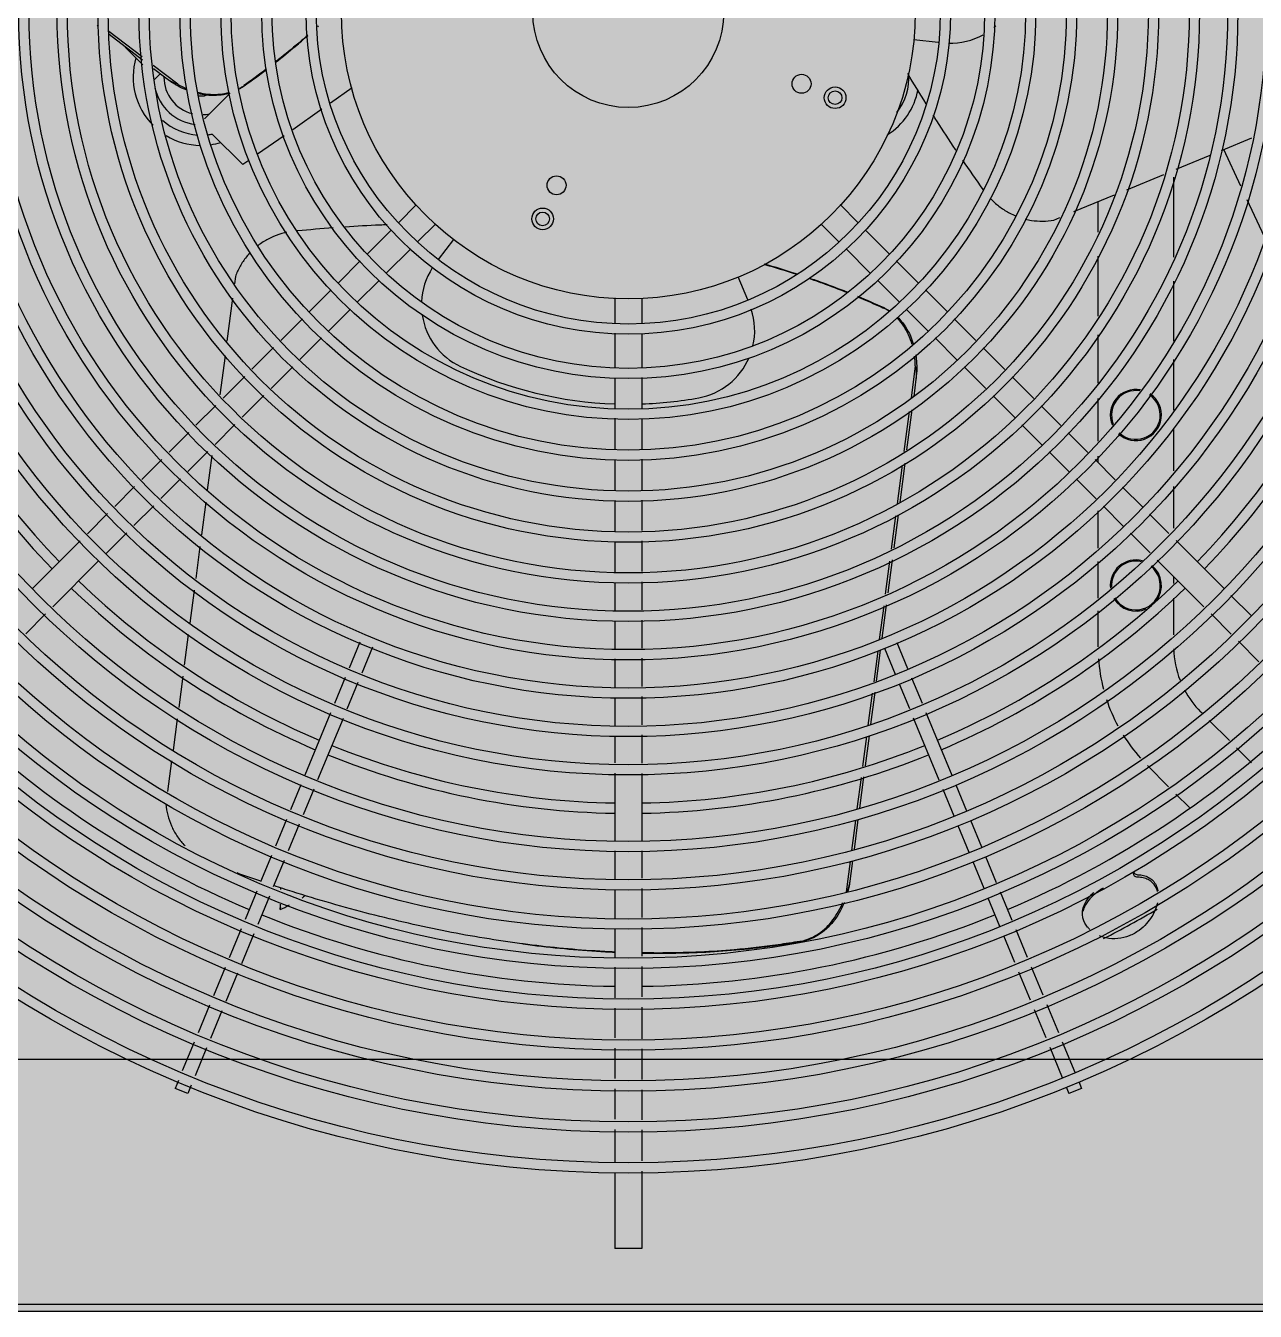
# Model space of a CAD drawing. Extents: x 100 to 738, y -85 to 470.
# Drawn here: x 616.266 to 616.5608, y 457.169 to 457.4772 of the extents above; entities that cross this region are included whole.
import ezdxf

# ---------------------------------------------------------------- set-up
doc = ezdxf.new("R2010")
doc.units = 0
doc.layers.get('0').update_dxf_attribs({"linetype": 'CONTINUOUS'})
for name, color, linetype in [('A-CONSTRUIR', 12, 'CONTINUOUS'), ('ARC-SPLIT-02', 2, 'CONTINUOUS'), ('ARC_EQUIPAMENTO', 2, 'CONTINUOUS')]:
    doc.layers.add(name, color=color, linetype=linetype)

# ---------------------------------------------------------------- blocks, each defined once
blk = doc.blocks.new('COND-CC-36-PB')
at = {"transparency": 16777216}
h = blk.add_hatch(color=254, dxfattribs=at)
h.dxf.hatch_style = 1
edge = h.paths.add_edge_path()
edge.add_arc((112.9597635950512, 33.97088939326711), 0.1001375328083185, 0, 90.00000000000406)
edge.add_line((112.9597635950511, 34.07102692607543), (112.5880386606677, 34.07102692607566))
edge.add_arc((112.5880386606677, 33.97088939326724), 0.1001375328084109, 90.00000000001627, 180.0000000000162)
edge.add_line((112.4879011278593, 33.97088939326721), (112.4879011278592, 33.54865978920422))
edge.add_arc((112.495760497938, 33.54865978920422), 0.0078593700787479, 179.9999999999482, 224.999999999933)
edge.add_line((112.4902030840595, 33.54310237532568), (112.5319765771103, 33.50132888227515))
edge.add_arc((112.5375339909889, 33.50688629615359), 0.0078593700787139, 224.9999999991942, 269.9999999991712)
edge.add_line((112.5375339909888, 33.49902692607488), (112.9597635950511, 33.49902692607543))
edge.add_arc((112.9597635950512, 33.59916445888376), 0.1001375328083256, 269.999999999935, 359.999999999939)
edge.add_line((113.0599011278595, 33.59916445888365), (113.0599011278595, 33.97088939326721))
at = {"color": 8, "transparency": 16777216}
for p, q in [((112.641389029736, 33.91332982724995), (112.6370406491454, 33.91767820783988)), ((112.6574697119781, 33.90566753890588), (112.6470440328905, 33.91609321799343)), ((112.6530552498046, 33.90166360718077), (112.642978626425, 33.91174023056097)), ((112.6634749353964, 33.89966231548772), (112.6590604683088, 33.90407678257496)), ((112.7707122419397, 33.90165870836372), (112.7709247761533, 33.90193568834372)), ((112.6592657384474, 33.89545311853864), (112.6546497264826, 33.90006913050342)), ((112.6694324478577, 33.89370480302592), (112.6650636053861, 33.89807364549804)), ((112.7632772136786, 33.89196919088578), (112.7689216266332, 33.89932513306366)), ((112.7640054803282, 33.89204405896788), (112.7696498932829, 33.89940000114509)), ((112.7622881728868, 33.8918675144095), (112.766203632095, 33.89578297361804)), ((112.6652232509086, 33.88949560607684), (112.660854408437, 33.89386444854828)), ((112.6754112300668, 33.88772602081717), (112.6710211178474, 33.89211613303625)), ((112.75799593796, 33.88421227087415), (112.7621240093431, 33.8895920782417)), ((112.7603013689985, 33.88809099459337), (112.7588953652482, 33.88949699834327)), ((112.7593157427648, 33.88680650147774), (112.7613957426935, 33.88951721016027)), ((112.6090212445852, 33.88555237843704), (112.6022668728118, 33.88644160835099)), ((112.6711301588387, 33.88358869814659), (112.6668119208985, 33.88790693608717)), ((112.6813474727806, 33.88178977810301), (112.6770001316468, 33.88613711923664)), ((112.5357976130789, 33.88202818212302), (112.5369462719988, 33.88480129006552)), ((112.538699196294, 33.88407576478837), (112.5369464698965, 33.8848017678335)), ((112.5471015937985, 33.88059537778583), (112.5407761044569, 33.88321548125948)), ((112.6182662617298, 33.88433524883966), (112.6114051405054, 33.88523853258502)), ((112.6276844938172, 33.88309531506247), (112.6207824903584, 33.88400398105668)), ((112.537644906431, 33.88126244842295), (112.535797415181, 33.88202770435505)), ((112.5458577742302, 33.87786056719505), (112.5397218145939, 33.88040216489406)), ((112.636884926089, 33.88188405517514), (112.6301379424231, 33.8827723124258)), ((112.6466495164756, 33.88059852246257), (112.6393383746948, 33.88156105253847)), ((112.6771382758315, 33.87758058115394), (112.6727190604187, 33.88199979656675)), ((112.5552731044331, 33.87721062725582), (112.5491785019614, 33.87973509425695)), ((112.6562634300771, 33.87933282672557), (112.6492132267693, 33.88026100359928)), ((112.6660278317848, 33.87804731885301), (112.658827140371, 33.87899530786228)), ((112.6762581646569, 33.8767004699795), (112.6686171079372, 33.87770643418068)), ((112.6873049852421, 33.8758322656419), (112.6829361427703, 33.88020110811333)), ((112.7559980722028, 33.87275491092051), (112.7504019099696, 33.8783510731534)), ((112.5539818332968, 33.87449547174819), (112.5479346823933, 33.87700028366616)), ((112.5635867976651, 33.87376698276572), (112.5573515277412, 33.87634971613313)), ((112.6830957882928, 33.87162306869282), (112.6787269458212, 33.87599191116426)), ((112.6982432626923, 33.8738060769133), (112.689594736559, 33.87494467697951)), ((112.7403092643424, 33.86988860586509), (112.7470300893405, 33.87660943086316)), ((112.5622955265288, 33.8710518272581), (112.5560602566047, 33.8736345606255)), ((112.5720419748703, 33.87026473369505), (112.5656652209733, 33.87290607164303)), ((112.6936596652008, 33.8694775856832), (112.6888936552318, 33.87424359565223)), ((112.7109162226311, 33.87213765008567), (112.701411502677, 33.87338897020657)), ((112.5709402887656, 33.867471049496), (112.5643739498368, 33.8701909161354)), ((112.5803459747078, 33.86682510434074), (112.5741179748296, 33.86940482635664)), ((112.6894504682517, 33.86526838873412), (112.6846844582827, 33.87003439870315)), ((112.7156848079633, 33.87150985391693), (112.7140844626159, 33.87172054337894)), ((112.7412428205811, 33.86855534938359), (112.7403092643424, 33.86988860586509)), ((112.5792442886031, 33.86403142014101), (112.5730162887251, 33.86661114215691)), ((112.7000143451597, 33.86312290572381), (112.6952483351904, 33.86788891569352)), ((112.7466742031522, 33.86079853119113), (112.7425932179214, 33.86662678211383)), ((112.5881988408446, 33.86357234068285), (112.5824219746673, 33.86596519700165)), ((112.6958051482106, 33.85891370877542), (112.6910391382414, 33.86367971874444)), ((112.5763591593813, 33.86168147454392), (112.5765526134526, 33.86165091369101)), ((112.5765525423051, 33.86168147454392), (112.5763591593813, 33.86168147454392)), ((112.5768701218364, 33.86161752597059), (112.5765525423051, 33.86165014574475)), ((112.581157488966, 33.86159385520887), (112.5806981411312, 33.86159385520887)), ((112.5871445509818, 33.86075902431743), (112.5813202885626, 33.8631715128026)), ((112.596160322136, 33.86027458715578), (112.5902757490077, 33.86271205715396)), ((112.7063690251185, 33.85676822576511), (112.7016030151493, 33.86153423573413)), ((112.5951060322732, 33.85746127079036), (112.5892214591447, 33.85989874078854)), ((112.603800633808, 33.85710986644022), (112.5982372302991, 33.85941430362689)), ((112.7524961317501, 33.85248395546867), (112.7480050047177, 33.85889794958798)), ((112.6027937955134, 33.85427689499164), (112.5971829404361, 33.85660098726147)), ((112.619620303822, 33.85055714456829), (112.6058790571162, 33.85624895531753)), ((112.7021598281694, 33.85255902881603), (112.6973938182002, 33.85732503878506)), ((112.7127197938407, 33.8504174570428), (112.7079576951082, 33.85517955577544)), ((112.6183764842539, 33.84782233397751), (112.6048722188215, 33.85341598386895)), ((112.6274019737875, 33.84733387133075), (112.6216972119851, 33.84969686103941)), ((112.7085105968916, 33.84620826009372), (112.7037484981591, 33.85097035882636)), ((112.7571852924649, 33.84578713994023), (112.7538465290903, 33.85055538819891)), ((112.626300287683, 33.8445401871317), (112.6204533924169, 33.84696205044863)), ((112.6351869736353, 33.84410921881071), (112.629477973747, 33.84647396399167)), ((112.7191060235197, 33.84403122736426), (112.7143121760408, 33.84882507484262)), ((112.6340852875307, 33.84131553461166), (112.6283762876423, 33.84368027979262)), ((112.7148249522916, 33.83989390469369), (112.7101029790918, 33.84461587789355)), ((112.7259896455087, 33.83714760537475), (112.7206949250997, 33.84244232578374)), ((112.7217804485596, 33.83293840842635), (112.7164138538718, 33.83830500311385)), ((112.7314227345062, 33.83171451637732), (112.7275820277089, 33.83555522317458)), ((112.7272907734421, 33.82742808354355), (112.7233728307598, 33.83134602622551)), ((112.71942994551, 33.82682413435896), (112.7238578123858, 33.8234265126061)), ((112.5184110891917, 33.78800327778104), (112.501708197113, 33.78800327778104)), ((112.501708197113, 33.78205159958326), (112.501708197113, 33.78800225256692)), ((112.5279003957066, 33.78800327778104), (112.5206607583691, 33.78800327778104)), ((112.5368357228734, 33.78800327778104), (112.5301474418704, 33.78800327778104)), ((112.5458278396589, 33.78800327778104), (112.5390837520698, 33.78800327778104)), ((112.5546166059922, 33.78800327778104), (112.5480758688551, 33.78800327778104)), ((112.5636087227775, 33.78800327778104), (112.5568646351886, 33.78800327778104)), ((112.5720282045885, 33.78800327778104), (112.5658567519739, 33.78800327778104)), ((112.5806519364354, 33.78800327778104), (112.5742778737659, 33.78800327778104)), ((112.5892556345286, 33.78800327778104), (112.582901605613, 33.78800327778104)), ((112.6063597575948, 33.78800327778104), (112.5915076030327, 33.78800327778104)), ((112.6145640512274, 33.78800327778104), (112.6086068037586, 33.78800327778104)), ((112.6229941607137, 33.78800327778104), (112.6168120804238, 33.78800327778104)), ((112.631537381358, 33.78800327778104), (112.62524218991, 33.78800327778104)), ((112.639854379686, 33.78800327778104), (112.633784427522, 33.78800327778104)), ((112.6482844891721, 33.78800327778104), (112.6421024088824, 33.78800327778104)), ((112.6572766059576, 33.78800327778104), (112.6505325183687, 33.78800327778104)), ((112.6662687227429, 33.78800327778104), (112.6595246351538, 33.78800327778104)), ((112.6752608395282, 33.78800327778104), (112.6685167519392, 33.78800327778104)), ((112.6844563067654, 33.78800327778104), (112.6775088687243, 33.78800327778104)), ((112.6933311508643, 33.78800327778104), (112.6867043359615, 33.78800327778104)), ((112.7031898834013, 33.78800327778104), (112.6955781970282, 33.78800327778104)), ((112.7109604842015, 33.78800327778104), (112.7054379125975, 33.78800327778104)), ((112.518716263237, 33.78205057436915), (112.501708197113, 33.78205057436915)), ((112.5277987501266, 33.78205057436915), (112.5209659324146, 33.78205057436915)), ((112.5366323724217, 33.78205057436915), (112.5300457962904, 33.78205057436915)), ((112.5456244892069, 33.78205057436915), (112.538880401618, 33.78205057436915)), ((112.5548199564442, 33.78205057436915), (112.5478725184031, 33.78205057436915)), ((112.5638120732294, 33.78205057436915), (112.5570679856403, 33.78205057436915)), ((112.5723333786339, 33.78205057436915), (112.5660601024256, 33.78205057436915)), ((112.580957110481, 33.78205057436915), (112.5745830478114, 33.78205057436915)), ((112.5892556345286, 33.78205057436915), (112.5832067796584, 33.78205057436915)), ((112.6062581120147, 33.78205057436915), (112.5915076030327, 33.78205057436915)), ((112.6147674016793, 33.78205057436915), (112.6085051581785, 33.78205057436915)), ((112.6231975111656, 33.78205057436915), (112.6170154308757, 33.78205057436915)), ((112.6316390269383, 33.78205057436915), (112.6254455403618, 33.78205057436915)), ((112.640057730138, 33.78205057436915), (112.6338860731021, 33.78205057436915)), ((112.6484878396241, 33.78205057436915), (112.6423057593342, 33.78205057436915)), ((112.6574799564094, 33.78205057436915), (112.6507358688204, 33.78205057436915)), ((112.6664720731946, 33.78205057436915), (112.6597279856057, 33.78205057436915)), ((112.6754641899799, 33.78205057436915), (112.668720102391, 33.78205057436915)), ((112.6842529563134, 33.78205057436915), (112.6777122191763, 33.78205057436915)), ((112.6934327964445, 33.78205057436915), (112.6865009855098, 33.78205057436915)), ((112.7030624773069, 33.78205057436915), (112.6956798426083, 33.78205057436915)), ((112.7108512561653, 33.78205057436915), (112.705321036951, 33.78205057436915)), ((112.7156904603986, 33.76091527813848), (112.7105831290977, 33.75879975224555)), ((112.7272135375571, 33.74254853272193), (112.7233420946988, 33.73867708986384)), ((112.5868813852767, 33.73622219761792), (112.580235450649, 33.73709715151063)), ((112.5870453127357, 33.73566514669949), (112.5825788667754, 33.73625316546556)), ((112.7217534247091, 33.73708841987416), (112.7164356977525, 33.73177069291756)), ((112.7314999703912, 33.73841657165824), (112.7275512916479, 33.73446789291477)), ((112.5959519612913, 33.73502803363102), (112.589337058533, 33.73589890210078)), ((112.5961516085395, 33.73446628011342), (112.5895254696698, 33.73533862784491)), ((112.6053923816876, 33.73378517870778), (112.5984533927343, 33.73469871393415)), ((112.6055376054109, 33.73323059018318), (112.5986530399825, 33.73413696041654)), ((112.6144126113433, 33.73259764294476), (112.6077977762623, 33.73346850250436)), ((112.6145578350667, 33.73204305442014), (112.6079429999857, 33.73291391397974)), ((112.6239752121853, 33.73133870266018), (112.6168180059182, 33.73228096674133)), ((112.6241525735294, 33.73077988313737), (112.6170409649231, 33.73171614417232)), ((112.6332000333231, 33.73012423191823), (112.6264351644887, 33.73101484379571)), ((112.6333843155869, 33.72956450123887), (112.6266125258327, 33.7304560242729)), ((112.7259626216582, 33.73287922292508), (112.7207022761285, 33.72761887739526)), ((112.6338279287125, 33.7286317160261), (112.6281122646155, 33.72626421043955)), ((112.6431494965588, 33.72881436023321), (112.6357666744195, 33.72978632720741)), ((112.6434085444782, 33.7282447864685), (112.6360383419077, 33.72921509204481)), ((112.653017845504, 33.72751516744741), (112.645774869558, 33.72846872332062)), ((112.6532895129924, 33.72694393228549), (112.6460339174773, 33.72789914955659)), ((112.7148412210747, 33.73017621623953), (112.7101031781178, 33.72543817328253)), ((112.6260338413076, 33.72540329931684), (112.6205898688815, 33.72314833210488)), ((112.635119199849, 33.72591656051848), (112.629403535752, 33.72354905493124)), ((112.6629704442067, 33.72620488297072), (112.6556718718248, 33.72716575825403)), ((112.663242111695, 33.72563364780881), (112.6559435393129, 33.72659452309143)), ((112.674180725557, 33.72472902143266), (112.6656244705274, 33.72585547377735)), ((112.6745651339902, 33.72414294364288), (112.6658961380158, 33.72528423861475)), ((112.7191115197976, 33.72602812106434), (112.7143123750671, 33.72122897633345)), ((112.6185141715096, 33.72228855010186), (112.6048722188215, 33.71663786828123)), ((112.6273251124441, 33.72268814380854), (112.621738923597, 33.72037426862644)), ((112.6859440035232, 33.72318035650816), (112.6771215450484, 33.72434185520136)), ((112.6863284119561, 33.72259427871906), (112.6775059534818, 33.72375577741227)), ((112.6959828618549, 33.72185871573623), (112.6888848230146, 33.72279319027754)), ((112.6930764605145, 33.72170588127229), (112.6892692314477, 33.72220711248777)), ((112.7085145081281, 33.72384950329286), (112.7037334502913, 33.71906844545597)), ((112.7672224035367, 33.71682745061216), (112.7677485062268, 33.72219972318511)), ((112.6196632262251, 33.71951448662342), (112.6058790571162, 33.71380489683266)), ((112.7127237050772, 33.71964030634378), (112.7079426472404, 33.71485924850689)), ((112.7021410680911, 33.7174760632558), (112.6973639214906, 33.71269891665531)), ((112.6027937955134, 33.71577695715854), (112.5969216872715, 33.71334465028479)), ((112.5948411396628, 33.71248285924876), (112.5889462547717, 33.71004111797818)), ((112.603800633808, 33.71294398570996), (112.598070741987, 33.71057058680703)), ((112.6957715392904, 33.71110653445514), (112.6909943926899, 33.70632938785464)), ((112.7063502650402, 33.71326686630673), (112.7015731184397, 33.70848971970623)), ((112.5868657071631, 33.70917932694147), (112.5810013363008, 33.70675022499566)), ((112.5959901943783, 33.70970879577031), (112.5900953094872, 33.70726705449974)), ((112.5789229129929, 33.70588931387297), (112.5726876430688, 33.70330658050556)), ((112.5880147618786, 33.70640526346303), (112.5822926074373, 33.70403506948735)), ((112.6999807362395, 33.70689733750606), (112.695203589639, 33.70212019090557)), ((112.5706092197608, 33.70244566938287), (112.5647122888874, 33.70000308063829)), ((112.5802141841292, 33.70317415836466), (112.5739789142053, 33.70059142499725)), ((112.6894020104898, 33.70473700565448), (112.6846248638895, 33.69995985905398)), ((112.5719004908972, 33.69973051387456), (112.5658139749921, 33.69720939643924)), ((112.6936112074389, 33.7005278087054), (112.6888340608384, 33.69575066210491)), ((112.5626362889279, 33.69914317329988), (112.5564082890497, 33.69656345128399)), ((112.6830324816891, 33.69836747685382), (112.6786534306388, 33.69398842580336)), ((112.5543322890904, 33.6957035439449), (112.5481134356438, 33.69312761050558)), ((112.5637379750326, 33.69634948910083), (112.5575099751544, 33.69376976708494)), ((112.6872416786382, 33.69415827990474), (112.6828626275879, 33.68977922885429)), ((112.5460377382718, 33.69226782850255), (112.5393598700989, 33.68950176493729)), ((112.555433975195, 33.69290985974585), (112.5492624903593, 33.69035354702713)), ((112.6770610484387, 33.6923960436032), (112.6725875891093, 33.68792258427387)), ((112.7281128753031, 33.69136865020973), (112.7286701305352, 33.69002331707012)), ((112.5372793224903, 33.68863997390057), (112.535797415181, 33.68802614779513)), ((112.5369462719988, 33.68525256208466), (112.5357976130789, 33.68802567002716)), ((112.5471867929873, 33.68949376502411), (112.5405089248144, 33.68672770145952)), ((112.6812702453877, 33.68818684665412), (112.6769564770307, 33.68387307829772)), ((112.5384283772058, 33.68586591042281), (112.5369464698965, 33.68525208431669)), ((112.6709931124313, 33.6863281075965), (112.6667105641376, 33.68204555930281)), ((112.7299534331035, 33.68692515060506), (112.7336601573885, 33.67797632656428)), ((112.6753657206999, 33.6822823219668), (112.6709197610867, 33.67783636235373)), ((112.6341435702931, 33.68162357489207), (112.6420424029448, 33.68162357489207)), ((112.644899468438, 33.68162357489207), (112.6529193949392, 33.68162357489207)), ((112.6559002624179, 33.68162357489207), (112.6640976479849, 33.68162357489207)), ((112.6651181819374, 33.68045317710264), (112.6607391308871, 33.67607412605219)), ((112.674706973625, 33.68162357489207), (112.6760956608564, 33.68162357489207)), ((112.6794490920733, 33.68162357489207), (112.688797323485, 33.68162357489207)), ((112.6922159267551, 33.68162357489207), (112.7028324357089, 33.68162357489207)), ((112.7069289093712, 33.68162357489207), (112.7201762098316, 33.68162357489207)), ((112.7254074211438, 33.68162357489207), (112.732149417666, 33.68162357489207)), ((112.659146748687, 33.67448174385202), (112.6548439176426, 33.67017891280762)), ((112.6693273788865, 33.67624398015357), (112.6649483278362, 33.67186492910311)), ((112.7347843145975, 33.6752623709844), (112.7381567862247, 33.66712050424342)), ((112.6033628550601, 33.66610961916247), (112.607995413031, 33.67074217713331)), ((112.6532550160626, 33.6685900112271), (112.642978626425, 33.65831362158989)), ((112.6633559456361, 33.67027254690294), (112.6591249888707, 33.66604159013704)), ((112.598749294253, 33.66149605835534), (112.6017402467371, 33.66448701083978)), ((112.6367722688039, 33.66495900796267), (112.6448883942687, 33.66495900796267)), ((112.6575360872905, 33.6644526885572), (112.6470440328905, 33.65396063415743)), ((112.6481214027703, 33.66495900796267), (112.6496240127978, 33.66495900796267)), ((112.6602451846518, 33.66495900796267), (112.6694497695734, 33.66495900796267)), ((112.6728683728436, 33.66495900796267), (112.6822695318364, 33.66495900796267)), ((112.6862507562227, 33.66495900796267), (112.6974191272181, 33.66495900796267)), ((112.7014122423174, 33.66495900796267), (112.7146749030345, 33.66495900796267)), ((112.7199061143467, 33.66495900796267), (112.7375402876897, 33.66495900796267)), ((112.7392809434338, 33.66440654866285), (112.7423723757588, 33.65694317081701)), ((112.6135383828271, 33.65271789036768), (112.6179555627492, 33.65713507028944)), ((112.6195463190802, 33.65872582662035), (112.6198652098983, 33.65904471743883)), ((112.641389029736, 33.65672402490091), (112.6369552626379, 33.65229025780317)), ((112.7434083021339, 33.6544422233119), (112.746183417732, 33.64774250159781)), ((112.6086447859065, 33.64782429344687), (112.611946000627, 33.65112550816752)), ((112.6454544362016, 33.65237103746845), (112.6409486689501, 33.64786527021678)), ((112.7355443595831, 33.65017362205685), (112.7436174501962, 33.65393729522319)), ((112.6353645063072, 33.65069950147225), (112.6308573633698, 33.64619235853464)), ((112.7243878655788, 33.64497246686993), (112.7325905869857, 33.64879657388549))]:
    blk.add_line(p, q, dxfattribs=at)
for centre, radius in [((112.7739011278595, 33.78502692607509), 0.2555984251969456), ((112.7739011278595, 33.78502692607509), 0.2533464566930077), ((112.7739011278595, 33.78502692607509), 0.2465905511811942), ((112.7739011278595, 33.78502692607509), 0.2443385826772564), ((112.7739011278595, 33.78502692607509), 0.2375826771654428), ((112.7739011278595, 33.78502692607509), 0.235330708661505), ((112.7739011278595, 33.78502692607509), 0.2285748031496914), ((112.7739011278595, 33.78502692607509), 0.2263228346457536), ((112.7739011278595, 33.78502692607509), 0.21956692913394), ((112.7739011278595, 33.78502692607509), 0.2173149606300022), ((112.7739011278595, 33.78502692607509), 0.2105590551181887), ((112.7739011278595, 33.78502692607509), 0.2083070866142509), ((112.7739011278595, 33.78502692607509), 0.2019265091864269), ((112.7739011278595, 33.78502692607509), 0.1996745406824891), ((112.7739011278595, 33.78502692607509), 0.1932939632546652), ((112.7739011278595, 33.78502692607509), 0.1910419947507273), ((112.7739011278595, 33.78502692607509), 0.1848490813648982), ((112.7739011278595, 33.78502692607509), 0.1825971128609604), ((112.7739011278595, 33.78502692607509), 0.1679593175853644), ((112.7739011278595, 33.78502692607509), 0.1657073490814266), ((112.7739011278595, 33.78502692607509), 0.1595144356955975), ((112.7739011278595, 33.78502692607509), 0.1572624671916596), ((112.7739011278595, 33.78502692607509), 0.1510695538058306), ((112.7739011278595, 33.78502692607509), 0.1488175853018927), ((112.7739011278595, 33.78502692607509), 0.1426246719160636), ((112.7739011278595, 33.78502692607509), 0.1403727034121258), ((112.7739011278595, 33.78502692607509), 0.1341797900262967), ((112.7739011278595, 33.78502692607509), 0.1319278215223589), ((112.7739011278595, 33.78502692607509), 0.1257349081365298), ((112.7739011278595, 33.78502692607509), 0.1234829396325919), ((112.7739011278595, 33.78502692607509), 0.1167270341207784), ((112.7739011278595, 33.78502692607509), 0.1144750656168405), ((112.7739011278595, 33.78502692607509), 0.107719160105027), ((112.7739011278595, 33.78502692607509), 0.1054671916010892), ((112.7739011278595, 33.78502692607509), 0.0987112860892756), ((112.7739011278595, 33.78502692607509), 0.0964593175853378), ((112.7739011278595, 33.78502692607509), 0.0897034120735242), ((112.7739011278595, 33.78502692607509), 0.0874514435695864), ((112.7739011278595, 33.78502692607509), 0.0806955380577729), ((112.7739011278595, 33.78502692607509), 0.078443569553835), ((112.7739011278595, 33.78502692607509), 0.0709370078740422), ((112.7739011278595, 33.78502692607509), 0.0686850393701043), ((112.7739011278595, 33.78502692607509), 0.0631677165354566), ((112.7283718110236, 33.80388578659402), 0.0023833333333342), ((112.7283718110236, 33.80388578659402), 0.0015013123359586), ((112.7739011278595, 33.78502692607509), 0.0210183727034199), ((112.7357577550343, 33.8008264284144), 0.0020868241469824), ((112.7581016255205, 33.74688355325009), 0.0020868241469824), ((112.7550422673405, 33.73949760923955), 0.0023833333333342), ((112.7550422673405, 33.73949760923955), 0.0015013123359586)]:
    blk.add_circle(centre, radius, dxfattribs=at)
for centre, radius, start, end in [((112.7739011278595, 33.78502692607509), 0.1764041994751313, 112.9891432462159, 134.0292646786843), ((112.7739011278595, 33.78502692607509), 0.1741522309711935, 113.0005061724979, 134.0237331928958), ((112.7739011278595, 33.78502692607509), 0.2145000000000799, 135.7941611958229, 157.1009919691127), ((112.7739011278595, 33.78502692607509), 0.1764041994751313, 135.9667373692358, 157.0094291721067), ((112.7739011278595, 33.78502692607509), 0.1741522309711935, 135.978260868148, 157.0034413703384), ((112.7595635950511, 33.87900907830641), 0.0150131233595857, 73.50901816702137, 134.8653929499148), ((112.7595635950511, 33.87900907830641), 0.01050918635171, 102.7947795236332, 172.3667998456869), ((112.7595635950511, 33.87900907830641), 0.0150131233595857, 148.8866765357879, 179.079128791423), ((112.7595635950511, 33.87900907830641), 0.0127611548556478, 137.8900535640981, 176.4115454404138), ((112.7595635950511, 33.87900907830641), 0.0082572178477721, 89.9246752460196, 166.0922661444261), ((112.7595635950511, 33.87900907830641), 0.0082572178477721, 182.7342663695378, 192.236242265999), ((112.7595635950511, 33.87900907830641), 0.0041286089238861, 171.5452422973369, 195.2667596121623), ((112.7595635950511, 33.87900907830641), 0.0150131233595857, 187.8594037386702, 196.4909818204651), ((112.7595635950511, 33.87900907830641), 0.0127611548556478, 186.7486096423547, 190.8386052152625), ((112.7739011278595, 33.78502692607509), 0.2145000000000799, 157.9001740136508, 179.2028809128734), ((112.7739011278595, 33.78502692607509), 0.1764041994751313, 157.9860043603754, 179.0309666237329), ((112.7739011278595, 33.78502692607509), 0.1741522309711935, 157.9914916856428, 179.0180743572506), ((112.7094538053319, 33.81555546811075), 0.0150131233595857, 98.87824010210664, 154.6531983657607), ((112.7094538053319, 33.81555546811075), 0.0150131233595857, 57.16804620515687, 87.46195990893243), ((112.7739011278595, 33.78502692607509), 0.0863254593176175, 154.6531976140941, 178.0227230238359), ((112.7739011278595, 33.78502692607509), 0.2145000000000799, 180.7971190871265, 202.0998259863487), ((112.7739011278595, 33.78502692607509), 0.1764041994751313, 180.9661803524836, 202.0119970648274), ((112.7739011278595, 33.78502692607509), 0.1741522309711935, 180.9777409459225, 202.005686684897), ((112.7739011278595, 33.78502692607509), 0.0863254593176175, 181.9801037123932, 190.3468027702734), ((112.7037484264968, 33.77221881336034), 0.0150131233595857, 190.3468037770481, 246.6619785176986), ((112.7037484264968, 33.77221881336034), 0.0150131233595857, 257.1105422844776, 288.3624281324268), ((112.7595635950511, 33.73600907830589), 0.0150131233595857, 212.1984764999684, 259.5103174553453), ((112.7595635950511, 33.73600907830589), 0.0127611548556478, 232.4886463748954, 273.460689367582), ((112.7739011278595, 33.78502692607509), 0.1741522309711935, 202.9943133109211, 224.0189780135544), ((112.7739011278595, 33.78502692607509), 0.1764041994751313, 202.9880029517959, 224.0338196687444), ((112.7820482283764, 33.71418150270161), 0.0150131233595857, 178.5148474339854, 208.9994189327912), ((112.7820482283764, 33.71418150270161), 0.0150131233595857, 219.8069562120521, 221.9238630289033), ((112.7739011278595, 33.78502692607509), 0.2145000000000799, 202.8990080308872, 224.2058388041771), ((112.7739011278595, 33.78502692607509), 0.2292503937008728, 207.1568511245315, 210.5108122119932), ((112.6341435702931, 33.64476635704415), 0.0368572178477828, 108.3478162990725, 118.2016330164572), ((112.6341435702931, 33.64476635704415), 0.0368572178477828, 94.08819947420108, 104.6623524418143), ((112.6476553813168, 33.67329129142703), 0.0056299212598446, 120.6611447951481, 203.8516463215516), ((112.6476553813168, 33.67329129142703), 0.0053671916010519, 120.2790254183372, 321.4525123737149), ((112.6476553813168, 33.67329129142703), 0.0056299212598446, 345.3803121986104, 96.12410779581774), ((112.6476553813168, 33.67329129142703), 0.0053671916010519, 346.9844146863498, 94.32628914532908), ((112.6851881897157, 33.67329129142703), 0.0056299212598446, 136.9782388704654, 325.6941494018584), ((112.6851881897157, 33.67329129142703), 0.0053671916010519, 136.9268152232087, 325.6876112802757), ((112.6851881897157, 33.67329129142703), 0.0056299212598446, 349.2606924869374, 113.3172476656126), ((112.6851881897157, 33.67329129142703), 0.0053671916010519, 350.4716535753431, 112.0151647773025), ((112.6341435702931, 33.64476635704415), 0.0368572178477828, 121.7198618874749, 131.67483878543), ((112.6476553813168, 33.67329129142703), 0.0056299212598446, 232.5861509285658, 321.1982537253096), ((112.6341435702931, 33.64476635704415), 0.0201926509186427, 118.0070131773556, 134.9999999999908), ((112.6341435702931, 33.64476635704415), 0.0201926509186427, 91.1650191914619, 111.3502579904896), ((112.7739011278595, 33.78502692607509), 0.1741522309711935, 225.978644635126, 247.0085083424192), ((112.7739011278595, 33.78502692607509), 0.1764041994751313, 225.9690333320413, 247.0139956207742)]:
    blk.add_arc(centre, radius, start, end, dxfattribs=at)
for points, knots in [([(112.5995130012351, 33.88680416242167), (112.5986942320792, 33.88674286375915), (112.5970631623191, 33.88647607560538), (112.5947172884206, 33.88566358197558), (112.5925240754508, 33.88446587623793), (112.5911152178029, 33.88336676360739), (112.590421813884, 33.88271784088453), (112.5903408505508, 33.88264045451361)], [0, 0, 0, 0, 0.002463181704638, 0.0049290386053654, 0.0074139995095797, 0.009927152450939, 0.010263148590055, 0.010263148590055, 0.010263148590055, 0.010263148590055]), ([(112.7577096543421, 33.88435578133059), (112.7577760105488, 33.88447578054802), (112.7582578712476, 33.88532566632608), (112.7588044379316, 33.88614015604538), (112.7593157427672, 33.88680650148046)], [0, 0, 0, 0, 0.0004113716387578, 0.0029311017561053, 0.0029311017561053, 0.0029311017561053, 0.0029311017561053]), ([(112.75799593796, 33.88421227087415), (112.7580943705408, 33.88453579855803), (112.7583234159414, 33.88515917922843), (112.7587680572872, 33.88602923668949), (112.759125419183, 33.88655846695686), (112.7593157427648, 33.88680650147774)], [0, 0, 0, 0, 0.0010145108263585, 0.0019868221224034, 0.0029247441362291, 0.0029247441362291, 0.0029247441362291, 0.0029247441362291]), ([(112.7566922191694, 33.88220755111502), (112.7567313784783, 33.88230607909068), (112.7570305045935, 33.88303994589132), (112.7573774512859, 33.88375502205323), (112.7577096543421, 33.88435578133059)], [0, 0, 0, 0, 0.0003180737668501, 0.0023775482674768, 0.0023775482674768, 0.0023775482674768, 0.0023775482674768]), ([(112.7560332282299, 33.87275482726096), (112.7559495925795, 33.87302744961417), (112.7556923931834, 33.87399833458009), (112.7554664655607, 33.875743080019), (112.7555454089938, 33.87780705343485), (112.7557753483487, 33.87912911080969), (112.7559085049323, 33.87970689096175)], [0, 0, 0, 0, 0.0008554886471756, 0.0030104171194125, 0.005247951342681, 0.0070267276689526, 0.0070267276689526, 0.0070267276689526, 0.0070267276689526]), ([(112.7562267556607, 33.87977173626171), (112.7560478583209, 33.87905027211224), (112.7557891391887, 33.87759525154641), (112.7557298795941, 33.87541368577531), (112.7559513826756, 33.87381154447434), (112.7561708191282, 33.87295967543362), (112.7562190984388, 33.87278913554441)], [0, 0, 0, 0, 0.0022299401324604, 0.0044159720614154, 0.0065226108860493, 0.0070543370474757, 0.0070543370474757, 0.0070543370474757, 0.0070543370474757]), ([(112.720954084139, 33.86825432588752), (112.7206414166596, 33.86855457449336), (112.7196977884562, 33.86938607722596), (112.7179689072505, 33.87055760720939), (112.716460908203, 33.87123834775689), (112.7156848079633, 33.87150985391693)], [0, 0, 0, 0, 0.0013004582274991, 0.0037684975286251, 0.0062351601712817, 0.0062351601712817, 0.0062351601712817, 0.0062351601712817]), ([(112.7254291243884, 33.8602485892009), (112.7253936512122, 33.8604054345627), (112.7251552006344, 33.86139261302402), (112.7245496128287, 33.86316397342417), (112.7235314917844, 33.86508824228075), (112.7227775261402, 33.86616528219874), (112.7224940994926, 33.86653398780101)], [0, 0, 0, 0, 0.0004824202770395, 0.0030466135148646, 0.0055903210512652, 0.0069854806736249, 0.0069854806736249, 0.0069854806736249, 0.0069854806736249]), ([(112.5687720183773, 33.80844172603251), (112.5695000901556, 33.81397197134786), (112.5713540387945, 33.82518018433727), (112.5752133225557, 33.84207765921916), (112.5788634758092, 33.8547150773634), (112.5811360970929, 33.86172898599485), (112.5815758398149, 33.86305899461325)], [0, 0, 0, 0, 0.0167338972107379, 0.0340546311523699, 0.0519708000365565, 0.0561732599445901, 0.0561732599445901, 0.0561732599445901, 0.0561732599445901]), ([(112.5763591593813, 33.86168147454392), (112.5764237121035, 33.86143748915584), (112.5766168096772, 33.86096022504443), (112.5768582920158, 33.8605096520559), (112.5769837228213, 33.86028300217982)], [0, 0, 0, 0, 0.0007571415402023, 0.0015342692515051, 0.0015342692515051, 0.0015342692515051, 0.0015342692515051]), ([(112.5765524916167, 33.86165008322009), (112.5766459134197, 33.86163637759938), (112.5768753670593, 33.86160837077775), (112.577200263217, 33.86159546157999), (112.5774306533867, 33.86159385520887), (112.5775245186958, 33.86159385520887)], [0, 0, 0, 0, 0.0002832654159516, 0.0006929243901847, 0.0009745203175282, 0.0009745203175282, 0.0009745203175282, 0.0009745203175282]), ([(112.7629147942298, 33.86255540906522), (112.764037765842, 33.86113668302883), (112.7659487024994, 33.85879709536674), (112.7679163142228, 33.85650548902042), (112.7687139112339, 33.85559441848842)], [0, 0, 0, 0, 0.005428134050744, 0.0090607494386825, 0.0090607494386825, 0.0090607494386825, 0.0090607494386825]), ([(112.7687892467696, 33.85560042700728), (112.7680493321794, 33.85644806551809), (112.7660857921609, 33.85873856283661), (112.764178839005, 33.86107702775495), (112.763007094124, 33.86256206087902)], [0, 0, 0, 0, 0.0033754528306696, 0.0090503788223334, 0.0090503788223334, 0.0090503788223334, 0.0090503788223334]), ([(112.7266422889881, 33.84734475348052), (112.7268109057674, 33.84480651325931), (112.726982552978, 33.84172928370365), (112.7271129759493, 33.83865037633996), (112.7271344709859, 33.83811297057903)], [0, 0, 0, 0, 0.0076315041341615, 0.0092450105321211, 0.0092450105321211, 0.0092450105321211, 0.0092450105321211]), ([(112.5687329488272, 33.80814496333732), (112.5680297534459, 33.80280367206488), (112.5673628644967, 33.79608948533083), (112.5669944985356, 33.78935942801343), (112.5669329263774, 33.78800817426797)], [0, 0, 0, 0, 0.0161621436020473, 0.0202201111151639, 0.0202201111151639, 0.0202201111151639, 0.0202201111151639]), ([(112.5669588108512, 33.7880082494946), (112.5670229119583, 33.78945839856851), (112.5673867561997, 33.79618812964454), (112.5680491573637, 33.80290183597004), (112.5687331650917, 33.80814525348283)], [0, 0, 0, 0, 0.0043546953505615, 0.020218227241947, 0.020218227241947, 0.020218227241947, 0.020218227241947]), ([(112.5667427798566, 33.78205293590643), (112.566708972238, 33.78018700921013), (112.5666746488006, 33.77329307894625), (112.5671024177487, 33.76388076862499), (112.5679068915999, 33.75637736840646), (112.5682292925307, 33.75388114927213)], [0, 0, 0, 0, 0.0055986988237901, 0.020680842471913, 0.0282317014257693, 0.0282317014257693, 0.0282317014257693, 0.0282317014257693]), ([(112.5685577596185, 33.75206748473658), (112.5681040370491, 33.75526454734987), (112.5671749722637, 33.76347111998799), (112.5667188759999, 33.77349382525077), (112.566747503473, 33.78028636906515), (112.5667769761182, 33.7820526968166)], [0, 0, 0, 0, 0.0096872938279632, 0.0247642808019027, 0.0300640016682571, 0.0300640016682571, 0.0300640016682571, 0.0300640016682571]), ([(112.5699433613537, 33.74467715614775), (112.5698990699798, 33.74478048120528), (112.5696010368206, 33.7455076282381), (112.5693853371516, 33.74627148613505), (112.5692715155263, 33.74693538183255)], [0, 0, 0, 0, 0.0003372538210763, 0.002358000152474, 0.002358000152474, 0.002358000152474, 0.002358000152474]), ([(112.5693660166317, 33.74696343983447), (112.5694780885484, 33.74641094937936), (112.5696432950768, 33.74585166045518), (112.569853378001, 33.74531206161382), (112.5698589739039, 33.74529778254653)], [0, 0, 0, 0, 0.0016912280618824, 0.0017372373329661, 0.0017372373329661, 0.0017372373329661, 0.0017372373329661]), ([(112.5698589739039, 33.74529778254653), (112.5701008256747, 33.74468064929832), (112.5707227017243, 33.74345530409792), (112.5719914119034, 33.74177765275275), (112.5735835614085, 33.7402669313102), (112.5754464015272, 33.73896731577943), (112.5769036161327, 33.73822614602268), (112.5777094472254, 33.73788695762899), (112.5777962196265, 33.73785121518479)], [0, 0, 0, 0, 0.0019884947889476, 0.0040952282379489, 0.006280792118152, 0.0085454229149738, 0.0108868950534606, 0.0111684314579628, 0.0111684314579628, 0.0111684314579628, 0.0111684314579628]), ([(112.5778706605919, 33.73748515127142), (112.5778340110351, 33.73749996397253), (112.5770570913398, 33.73781688842096), (112.5756044830731, 33.73852911032693), (112.5736805190291, 33.73983545347914), (112.5720353575448, 33.74136340865334), (112.5707831494716, 33.74299117296988), (112.5701720716517, 33.74414360971162), (112.5699433613537, 33.74467715614775)], [0, 0, 0, 0, 0.0001185894395238, 0.0025172919434551, 0.0048359706559322, 0.0070715445777231, 0.0092245615400215, 0.0109660614105575, 0.0109660614105575, 0.0109660614105575, 0.0109660614105575]), ([(112.7152789143777, 33.74529484744982), (112.7149439976594, 33.74431935064928), (112.7139552798609, 33.74151457972482), (112.7128989708334, 33.73873395166476), (112.7121793776336, 33.73692971087133)], [0, 0, 0, 0, 0.0030941669224971, 0.0089215070468547, 0.0089215070468547, 0.0089215070468547, 0.0089215070468547]), ([(112.7122346839736, 33.73686255601416), (112.7129200449655, 33.73858888918915), (112.7139750919756, 33.74137295372623), (112.7149625196026, 33.74418122100009), (112.7153244159729, 33.7452403694553)], [0, 0, 0, 0, 0.0055722090128202, 0.0089300178068016, 0.0089300178068016, 0.0089300178068016, 0.0089300178068016]), ([(112.5825788667754, 33.73625316546556), (112.582112077898, 33.73631461938712), (112.5813151924285, 33.7364946830476), (112.580558037259, 33.73679221085664), (112.5802488121166, 33.7369353247117)], [0, 0, 0, 0, 0.001412450340664, 0.0024346616091628, 0.0024346616091628, 0.0024346616091628, 0.0024346616091628]), ([(112.7007001867339, 33.72254615301026), (112.7014192230801, 33.72275337856067), (112.7028137755778, 33.7232595501996), (112.7047370968481, 33.72430427292524), (112.70593065052, 33.72523479559437), (112.7064909305847, 33.72577063039625), (112.7065426473289, 33.72582104052308)], [0, 0, 0, 0, 0.0022449056244174, 0.0044327531922722, 0.0065419135371159, 0.006758575076646, 0.006758575076646, 0.006758575076646, 0.006758575076646]), ([(112.7066800757515, 33.72568447176108), (112.7065506235791, 33.72555244041892), (112.7059018024289, 33.72492250622206), (112.7045837517972, 33.72391302910564), (112.7027474988703, 33.72294180539216), (112.7014770896366, 33.72247606181001), (112.7009000181983, 33.72229998254813)], [0, 0, 0, 0, 0.0005547172811721, 0.0027121784322087, 0.0049515131005325, 0.0067615236425405, 0.0067615236425405, 0.0067615236425405, 0.0067615236425405]), ([(112.6959828618549, 33.72185871573623), (112.6956534715853, 33.72178247984386), (112.6949991101237, 33.72166963033506), (112.6940233872137, 33.72162011125255), (112.6933864237415, 33.7216650738393), (112.6930764605145, 33.72170588127229)], [0, 0, 0, 0, 0.0010142922403909, 0.0019865261595941, 0.0029244398219984, 0.0029244398219984, 0.0029244398219984, 0.0029244398219984]), ([(112.6960017502095, 33.72154085796264), (112.6958647143831, 33.72153827733843), (112.6948878195459, 33.72153031277471), (112.6939091934064, 33.7215962499074), (112.6930764605104, 33.72170588127297)], [0, 0, 0, 0, 0.0004111803691199, 0.0029309359148614, 0.0029309359148614, 0.0029309359148614, 0.0029309359148614]), ([(112.6984080091613, 33.72174051436557), (112.6982908786059, 33.72172305229924), (112.6974935221244, 33.72161215412813), (112.6966882593894, 33.72155378613086), (112.6960017502095, 33.72154085796264)], [0, 0, 0, 0, 0.0003552751282775, 0.0024151678257828, 0.0024151678257828, 0.0024151678257828, 0.0024151678257828]), ([(112.7436030801147, 33.71296833824665), (112.7457033634198, 33.71437396670078), (112.7482367064842, 33.71603101444644), (112.7507913345312, 33.71765442889321), (112.7512135551348, 33.71792144579583)], [0, 0, 0, 0, 0.0075817433227386, 0.0090804475562476, 0.0090804475562476, 0.0090804475562476, 0.0090804475562476]), ([(112.7329453590954, 33.70539366381071), (112.7328436319213, 33.70529889910589), (112.732125093946, 33.70461240921513), (112.730908214522, 33.70321873863243), (112.7297593565746, 33.70138848723571), (112.7292086534493, 33.70021251487631), (112.7290359007488, 33.69979804779781)], [0, 0, 0, 0, 0.0004170838105146, 0.0029812770486966, 0.0055249845847544, 0.0068720696199451, 0.0068720696199451, 0.0068720696199451, 0.0068720696199451]), ([(112.7283184260405, 33.69764323045458), (112.7282053402863, 33.69719514055195), (112.7279476881829, 33.69593454212787), (112.7277954994531, 33.69382288154547), (112.7279599564151, 33.69217652581313), (112.7281128753031, 33.69136865020973)], [0, 0, 0, 0, 0.0013864186011717, 0.0038544579023498, 0.0063211205448504, 0.0063211205448504, 0.0063211205448504, 0.0063211205448504]), ([(112.5719423615784, 33.68345597903875), (112.5721085672195, 33.68362743991939), (112.572787293319, 33.68425216083353), (112.5736272918869, 33.6847144873323), (112.574287252602, 33.68489442282302)], [0, 0, 0, 0, 0.0007163856075719, 0.002768536756179, 0.002768536756179, 0.002768536756179, 0.002768536756179]), ([(112.5810456093773, 33.6805081883578), (112.580588332242, 33.68124969040907), (112.5796219187614, 33.68258397923505), (112.577910665513, 33.68415512411305), (112.5765825886344, 33.68478492285481), (112.5759329239246, 33.68493395679515)], [0, 0, 0, 0, 0.0026134936453872, 0.0049124525266465, 0.0069120720292125, 0.0069120720292125, 0.0069120720292125, 0.0069120720292125]), ([(112.5762393991315, 33.68498131071742), (112.5769202209959, 33.68486120464134), (112.5783230025616, 33.6842581004935), (112.5794783211587, 33.68322791297661), (112.5800434185379, 33.68260731761953), (112.5800748686021, 33.68257237353503)], [0, 0, 0, 0, 0.0020740045625623, 0.0044513477911965, 0.0045923859428422, 0.0045923859428422, 0.0045923859428422, 0.0045923859428422]), ([(112.5777685398872, 33.66855485615372), (112.5777501873741, 33.66855896447983), (112.5772346804214, 33.66867613982615), (112.5761889695549, 33.66901668870595), (112.5746614546035, 33.6698023627047), (112.5731005841876, 33.67096596508621), (112.5716065529029, 33.67259675057628), (112.5704059685812, 33.67472717821238), (112.5697820338268, 33.67725032273653), (112.5699152089404, 33.67952533591477), (112.5703377730171, 33.68084884973099), (112.5705346851383, 33.68130836942255)], [0, 0, 0, 0, 5.64201889319e-05, 0.0015859949093873, 0.0032820786534102, 0.0051888401649455, 0.0073973402748047, 0.009870417382345, 0.0124465069075527, 0.0150900143146851, 0.016589812492307, 0.016589812492307, 0.016589812492307, 0.016589812492307]), ([(112.5803481284565, 33.66855258951694), (112.580706478819, 33.66865001667307), (112.5814129456928, 33.66893150222315), (112.5823112012229, 33.669636345463), (112.5829613612339, 33.67059023525335), (112.5832074233055, 33.67131704749842), (112.583292315976, 33.67169315443665)], [0, 0, 0, 0, 0.0011140750860126, 0.0022530333621601, 0.0033723767642054, 0.0045290827555704, 0.0045290827555704, 0.0045290827555704, 0.0045290827555704]), ([(112.5838269295124, 33.67163654531324), (112.5837324336046, 33.67124255732614), (112.583457948231, 33.67048229392707), (112.5827314637398, 33.66950200099997), (112.5817124009762, 33.66879216825953), (112.5809103026358, 33.66853989515635), (112.5804920427344, 33.66846164288634)], [0, 0, 0, 0, 0.0012154851275284, 0.0023935972194262, 0.0036025461455063, 0.0048790973062383, 0.0048790973062383, 0.0048790973062383, 0.0048790973062383]), ([(112.583440441018, 33.67290928250067), (112.5834446797571, 33.67304739416609), (112.5834818265665, 33.67329715255523), (112.5836136606042, 33.67352155679448), (112.5836964316951, 33.67359490418909)], [0, 0, 0, 0, 0.0004145300849084, 0.0007463101990199, 0.0007463101990199, 0.0007463101990199, 0.0007463101990199]), ([(112.5845132044836, 33.67371999197999), (112.5844177345, 33.67370470608824), (112.5842186420272, 33.67360779419565), (112.5841079763346, 33.67342060194757), (112.5840681153216, 33.67331703247792)], [0, 0, 0, 0, 0.0002900579017856, 0.00062298404766, 0.00062298404766, 0.00062298404766, 0.00062298404766])]:
    blk.add_open_spline(points, degree=3, knots=knots, dxfattribs=at)
for points in [[(112.75799593796, 33.88421227087415), (112.7576504765833, 33.88359229067809), (112.7573386339191, 33.88295222043175), (112.7570652360961, 33.88229726040494)], [(112.5825324501262, 33.86591149107222), (112.5831298076491, 33.86766803952531), (112.5837408639955, 33.86941998529577), (112.58436510585, 33.87116716032574)], [(112.7574502506523, 33.8698457527436), (112.757272752398, 33.87009635064655), (112.7571072301812, 33.87035583362265), (112.7569542455924, 33.87062210539139)], [(112.7570846505592, 33.8706469323043), (112.7572242101384, 33.87038915246029), (112.7573752340728, 33.87013723387648), (112.7575372564513, 33.86989294701026)], [(112.7574502506523, 33.8698457527436), (112.7575093183748, 33.86976235898043), (112.7575684634504, 33.86967901995288), (112.7576276855508, 33.86959573575034)], [(112.7575372564512, 33.86989294701025), (112.7575909419473, 33.8698120034905), (112.757645857452, 33.8697318620443), (112.7577019835317, 33.86965259131167)], [(112.7576276855508, 33.86959573575034), (112.7588162459263, 33.86792426002868), (112.7600360328359, 33.86627459388987), (112.7612844641615, 33.8646473489545)], [(112.761371461047, 33.86466776560527), (112.7601182891428, 33.866306857297), (112.7588942464994, 33.86796867610859), (112.7577019835317, 33.86965259131166)], [(112.5769837228213, 33.86028300217982), (112.5771064675812, 33.86006120591126), (112.5772321461806, 33.85984100635509), (112.5773518560682, 33.85961755747135)], [(112.7257610168452, 33.85817986255888), (112.7257728409273, 33.85805667098921), (112.7257846050885, 33.85793347365348), (112.7257963091966, 33.8578102706275)], [(112.7257963091966, 33.8578102706275), (112.7260436285989, 33.85520686858692), (112.7262641470438, 33.85260076873926), (112.7264566093014, 33.84999273742215)], [(112.5794358525409, 33.85615029073073), (112.5792185708625, 33.85637346738149), (112.5790133366693, 33.85660903582297), (112.5788220219501, 33.85685483619617)], [(112.7706751897301, 33.85338885347229), (112.770722600148, 33.85333635749459), (112.770770039432, 33.8532838875722), (112.7708175074952, 33.85323144371284)], [(112.770818449603, 33.85331324193575), (112.7707947000511, 33.85333958356167), (112.7707709577747, 33.85336593174884), (112.7707472227845, 33.85339228649626)], [(112.5687331650917, 33.80814525348283), (112.5687460577765, 33.8082440853033), (112.5687590089152, 33.80834290951592), (112.5687720183773, 33.80844172603251)], [(112.5682292925307, 33.75388114927213), (112.5685161659812, 33.75166000495171), (112.5688459005139, 33.74944393409651), (112.5692202854388, 33.74723585475083)], [(112.7183834007733, 33.75519346699919), (112.7176991093461, 33.75279356640374), (112.7169705222389, 33.75040580723349), (112.7161959806102, 33.74803349551479)], [(112.7162337927468, 33.74796888698273), (112.7170053578111, 33.75034304982165), (112.7177310468776, 33.75273256318837), (112.7184125128167, 33.75513413892274)], [(112.5693126993082, 33.74724820311493), (112.5690376501555, 33.74885078925255), (112.5687862324162, 33.75045759823575), (112.5685577596185, 33.75206748473658)], [(112.5692202854388, 33.74723585475083), (112.5692372700513, 33.7471356814549), (112.5692543466924, 33.74703552371898), (112.5692715155263, 33.74693538183254)], [(112.5693126993082, 33.74724820311493), (112.5693290347069, 33.74715302418658), (112.569346818426, 33.74705808286142), (112.5693660166318, 33.74696343983447)], [(112.5825788667543, 33.73625316546828), (112.5818145717383, 33.73635378681604), (112.5810548298879, 33.73649935834271), (112.5803076517875, 33.73668908555041)], [(112.7112219542422, 33.7345786066673), (112.710429531938, 33.73267243700592), (112.709602982303, 33.73078006537693), (112.7087415369597, 33.72890407822163)], [(112.7088272837845, 33.72886848069593), (112.7096792581951, 33.73073372104823), (112.7104969062612, 33.73261499100798), (112.7112809773541, 33.73450977714091)], [(112.7079938119627, 33.7275644206558), (112.7082233212854, 33.72791021387681), (112.7084321186438, 33.72827077699265), (112.708616614677, 33.72864254129251)], [(112.7087003542106, 33.72859126418629), (112.708522344611, 33.72820342777051), (112.7083179003055, 33.72782679196666), (112.7080910312511, 33.72746535741506)], [(112.7086166146771, 33.72864254129251), (112.708659563122, 33.72872908352479), (112.7087012200146, 33.72881627918505), (112.7087415369597, 33.72890407822163)], [(112.7087003542106, 33.72859126418629), (112.7087427487714, 33.7286836308595), (112.7087850586014, 33.72877603646941), (112.7088272837845, 33.72886848069593)], [(112.6959828618549, 33.72185871573623), (112.6967137300145, 33.72187011162351), (112.6974452535089, 33.72192314707594), (112.6981698283043, 33.72201952912181)], [(112.7537066963576, 33.71948309276943), (112.755919183555, 33.72085559231754), (112.7581477616852, 33.72220251589212), (112.7603921918375, 33.72352213246517)], [(112.7348259075046, 33.70690736936904), (112.7369618370184, 33.70842778457622), (112.7391135806164, 33.70992624587298), (112.7412811030476, 33.71140127258481)], [(112.7434219178148, 33.71284701465249), (112.743482292991, 33.71288747414704), (112.7435426804251, 33.71292791535597), (112.7436030801147, 33.71296833824665)], [(112.7346188820103, 33.70675989875403), (112.7346878741273, 33.70680907861411), (112.7347568826252, 33.70685823550223), (112.7348259075046, 33.70690736936904)], [(112.574287252602, 33.68489442282302), (112.5745854343404, 33.6849757208097), (112.5748939902118, 33.685025023194), (112.5752025679757, 33.68504238623945)], [(112.5752025679757, 33.68504238623945), (112.5752850101533, 33.6850470250937), (112.5753676101944, 33.68504940579498), (112.5754501826841, 33.68504953051536)], [(112.5754501826841, 33.68504953051536), (112.5757142355218, 33.68504992934997), (112.5759793613954, 33.68502718484946), (112.5762393991315, 33.68498131071741)], [(112.5839556658538, 33.67371999197999), (112.5841593526223, 33.67375288900499), (112.5843598261488, 33.67386511629131), (112.5844979905213, 33.67401835179654)], [(112.583292315976, 33.67169315443666), (112.5833822293549, 33.67209150502971), (112.5834279137104, 33.67250110278873), (112.583440441018, 33.67290928250068)], [(112.5836964316951, 33.67359490418909), (112.5837682396835, 33.67365853665784), (112.5838609480651, 33.67370469430754), (112.5839556658538, 33.67371999197998)], [(112.5839890934972, 33.67283877094467), (112.5839717632546, 33.67243477141345), (112.5839212410183, 33.67202976446128), (112.5838269295124, 33.67163654531324)], [(112.5839917859973, 33.67290928250067), (112.5839909983415, 33.67288577471125), (112.5839901015423, 33.67286227031509), (112.5839890934972, 33.67283877094467)], [(112.5840681153216, 33.67331703247792), (112.5840184476887, 33.67318798281226), (112.5839964165495, 33.67304748252946), (112.5839917859973, 33.67290928250068)], [(112.5802664547779, 33.66853113938161), (112.5802937397295, 33.6685380553922), (112.5803209666026, 33.66854520483851), (112.5803481284565, 33.66855258951694)], [(112.5804920427344, 33.66846164288634), (112.5804639778945, 33.66845639223376), (112.5804358696627, 33.66845136858292), (112.5804077241075, 33.66844656938312)]]:
    blk.add_open_spline(points, degree=3, dxfattribs=at)
at = {"layer": 'ARC-SPLIT-02', "color": 0, "transparency": 16777216}
blk.add_lwpolyline([(113.0599011278595, 33.97088939326721, 0.4142135623730951), (112.9597635950511, 34.07102692607543), (112.5880386606677, 34.07102692607566, 0.4142135623730951), (112.4879011278593, 33.97088939326721), (112.4879011278592, 33.54865978920422, 0.1989123673796998), (112.4902030840595, 33.54310237532568), (112.5319765771103, 33.50132888227515, 0.1989123673796162), (112.5375339909888, 33.49902692607488), (112.9597635950511, 33.49902692607543, 0.4142135623730951), (113.0599011278595, 33.59916445888365)], format="xyb", close=True, dxfattribs=at)
blk = doc.blocks.new('*U46')
at = {"color": 0, "transparency": 16777216, "rotation": 90}
blk.add_blockref('COND-CC-36-PB', (33.78502692607508, -112.7739011278595), dxfattribs=at)
blk = doc.blocks.new('BASE ARQ')
at = {"layer": 'A-CONSTRUIR'}
blk.add_lwpolyline([(725.7134841138578, 479.0848260644086), (725.7134841138578, 479.1436812852723), (726.7298372641388, 479.1436812852723), (726.7298372641388, 479.0848260644086)], close=True, dxfattribs=at)
at = {"layer": 'ARC_EQUIPAMENTO', "xscale": 1.089160839160184, "yscale": 1.089160839160184, "zscale": 1.089160839160184}
blk.add_blockref('*U46', (726.1421250538782, 479.3947401556963), dxfattribs=at)
blk.add_blockref('*U46', (726.1421250538782, 479.3947401556963), dxfattribs=at)

msp = doc.modelspace()

# ---------------------------------------------------------------- block references
msp.add_blockref('BASE ARQ', (-109.7316768029128, -21.91422645717643))

doc.saveas('drawing.dxf')
